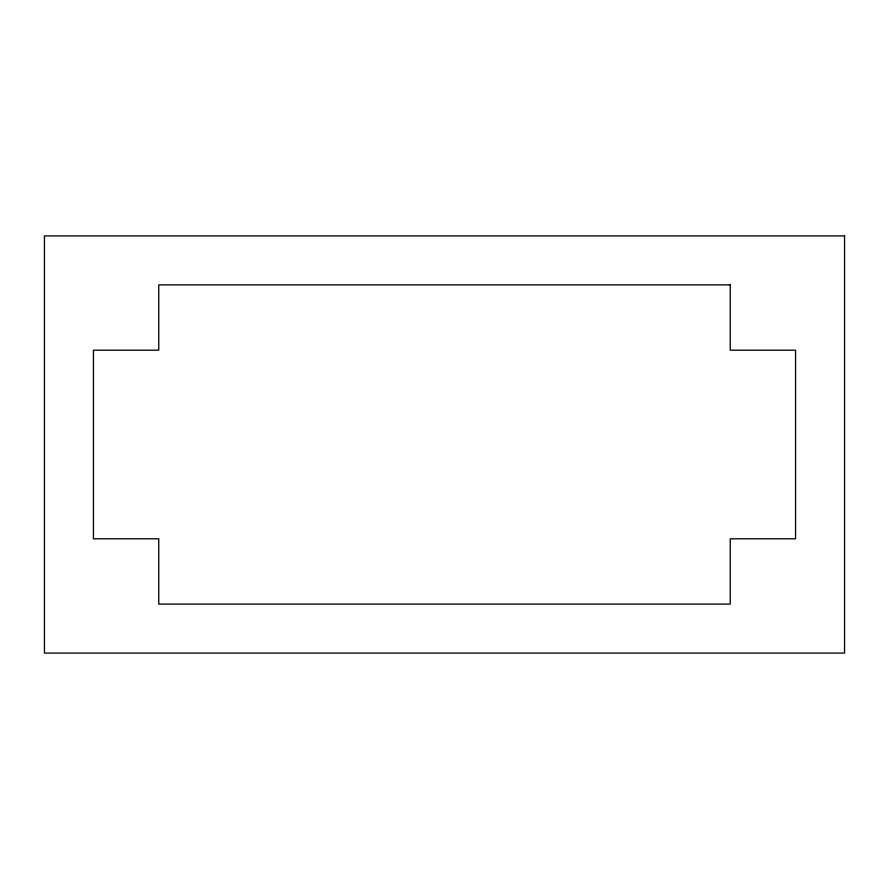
<?xml version="1.0" encoding="UTF-8"?>
<svg xmlns="http://www.w3.org/2000/svg" width="889" height="889" viewBox="0 0 889 889"><rect width="100%" height="100%" fill="white"/><g stroke="black" fill="none" stroke-linecap="round" stroke-linejoin="round"><path stroke-width="1.33" d="M844.55 235.907L44.45 235.907L44.45 653.093L844.55 653.093L844.55 235.907M730.247 284.891L158.753 284.891L158.753 350.199L93.434 350.199L93.434 538.801L158.753 538.801L158.753 604.109L730.247 604.109L730.247 538.801L795.566 538.801L795.566 350.199L730.247 350.199L730.247 284.891"/></g></svg>
